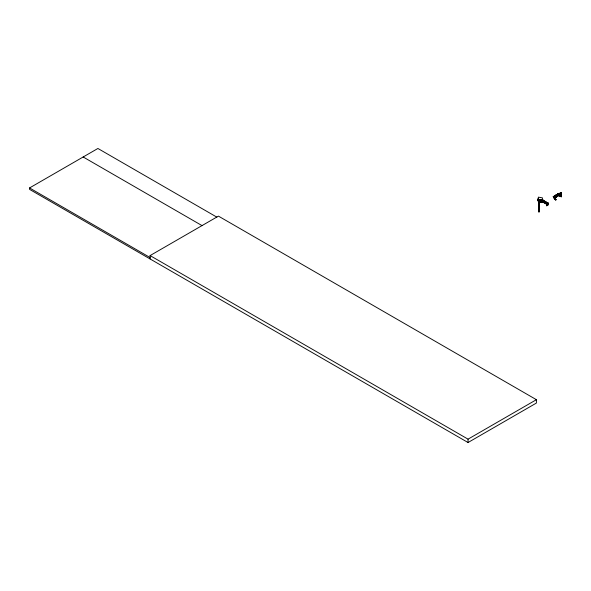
<?xml version="1.0" encoding="UTF-8"?>
<svg xmlns="http://www.w3.org/2000/svg" width="591" height="591" viewBox="0 0 591 591"><rect width="100%" height="100%" fill="white"/><g stroke="black" fill="none" stroke-linecap="round" stroke-linejoin="round"><path stroke-width="0.89" d="M540.846 201.25C540.573 203.045 536.281 196.212 537.958 200.608M537.95 199.366L540.765 201.243L540.566 202.403L542.76 201.465L540.817 202.528L540.935 200.534L537.869 198.953L538.046 200.785M538.364 199.123L540.92 200.615M542.59 201.413L540.787 202.491L538.224 200.866M540.979 202.521C541.43 197.165 539.746 205.653 542.531 201.398M542.435 200.297L542.435 197.874L538.349 197.143L538.349 199.566L541.615 200.15M542.678 199.965L548.278 203.149L548.271 204.9L546.764 205.794L546.468 203.865L547.946 203.016M555.503 196.737L555.451 196.884A4.152 2.394 60 0 0 555.4 197.291L555.355 198.162A3.775 2.179 60 0 1 555.474 198.502L555.621 199.137M560.948 194.424L560.918 194.964L560.711 193.922A4.676 2.704 60 0 1 560.793 193.493L560.837 193.191M561.022 192.614L555.488 195.813L555.222 196.707A4.492 2.593 60 0 0 555.148 197.121L555.141 198.184A3.354 1.936 60 0 1 555.237 198.45C555.215 199.906 556.766 200.438 554.75 199.056L554.321 197.135L554.528 199.219L556.028 199.788L554.521 199.204L554.04 197.187L554.521 199.204L554.04 197.187L554.535 199.189L555.799 199.921L555.592 198.857M553.501 196.67L555.104 197.601L555.296 198.798M555.348 197.475L554.838 197.726M537.928 199.204L540.706 200.792L542.745 199.61L540.595 200.681L540.831 201.28M555.126 197.438L555.496 198.406M555.355 197.483L555.377 196.995A4.676 2.704 60 0 1 555.451 196.574L555.518 196.271M560.807 192.718L560.563 193.626A4.676 2.704 60 0 0 560.497 194.055L560.482 194.941M560.475 194.373L560.733 194.956A3.354 1.936 60 0 1 560.829 195.215L561.022 196.16M555.119 197.298L555.148 197.121A4.691 2.711 60 0 1 555.215 196.692L555.252 196.522M560.94 194.262L560.97 194.099A4.152 2.394 60 0 1 561.029 193.678L561.14 193.264M540.602 201.184L537.81 199.736M540.772 200.807L540.78 202.536L537.854 200.822M555.259 196.559L555.377 196.086M560.852 193.191L560.763 193.479A4.492 2.593 60 0 0 560.696 193.929L560.445 194.86L558.635 193.715M555.525 196.278L555.703 195.665M555.57 196.131L561.199 192.732L555.363 196.101M555.606 196.013L561.058 192.6L555.629 195.946M555.651 196.19L555.459 195.813M537.869 199.44L537.958 199.869M540.639 200.763L542.671 199.559L542.76 200.246M555.008 197.896L554.86 197.52L560.431 194.469L560.756 194.941M542.375 199.706L542.745 200.068M541.024 202.521L541.009 200.8M542.198 199.721L540.617 200.726M554.786 197.645L560.423 194.299L554.86 197.682L553.257 196.618L554.897 197.749L560.563 194.587M553.257 196.825L558.953 193.316L553.294 196.796L558.938 193.449L553.294 196.796L556.508 194.978M546.49 205.638L548.005 204.722M150.084 258.954L150.084 255.585L218.441 216.121L536.399 399.686L536.399 403.055L468.042 442.526L29.55 189.364L29.55 187.945L97.907 148.474L216.845 217.141M540.617 202.403L542.553 201.258M538.682 203.644L538.985 211.94L538.534 211.681L538.549 202.691C538.231 201.132 540.891 203.149 538.549 202.691M539.324 203.644L539.494 211.644L538.985 211.94M561.376 196.552L559.884 196.101L559.655 193.951L560.394 196.146M554.299 197.246L554.816 199.352L554.314 197.135M559.899 194.018L560.113 195.976L559.655 193.951M560.97 194.882L560.977 194.964A3.775 2.179 60 0 1 561.088 195.259C562.078 199.248 558.126 193.855 559.677 194.047L560.128 195.998L559.455 194.188M555.643 199.13L555.518 199.795L555.414 199.219M538.534 211.681L539.494 211.644M150.084 255.585L468.042 439.157L536.399 399.686M553.368 196.84L558.938 193.449L560.357 194.262M542.641 200.017L542.619 199.566M538.837 204.316L539.62 203.865M556.028 199.788L554.521 199.189L555.725 199.625M559.884 196.086L561.391 196.7M553.339 196.559L554.949 197.468M542.538 200.046L547.783 203.075M542.228 200.223L547.473 203.252M542.272 200.349L547.517 203.378M541.91 200.408L547.2 203.563M541.6 200.585L546.845 203.614M541.637 200.718L546.889 203.747M541.12 200.578L538.571 199.123L538.763 200.364M541.326 200.748L546.564 203.777M541.326 200.896L546.764 203.991L548.271 203.201L546.764 203.991L546.727 205.779L546.461 203.888M541.193 201.132L546.431 204.154M83.168 156.984L202.107 225.651M29.55 187.945L150.084 257.528M561.413 196.722L561.044 196.153M560.113 195.968L561.162 196.847M560.527 194.247L560.615 194.299A0.746 0.428 60 0 1 560.822 194.594L560.955 194.897A3.775 2.179 60 0 1 561.066 195.274M554.934 197.475L555.023 197.527A0.746 0.428 60 0 1 555.23 197.83L555.304 197.985M554.092 197.268L554.757 199.086M560.711 194.838L561.125 196.559M560.571 195.237L560.852 196.404M555.518 198.598L555.599 198.864M559.684 194.055L560.128 195.998M468.042 439.157L468.042 442.526M560.948 194.107A4.152 2.394 60 0 1 561.014 193.685M560.423 194.299L554.786 197.475L560.423 194.299M560.467 194.498L558.864 193.582L560.445 194.483"/></g></svg>
